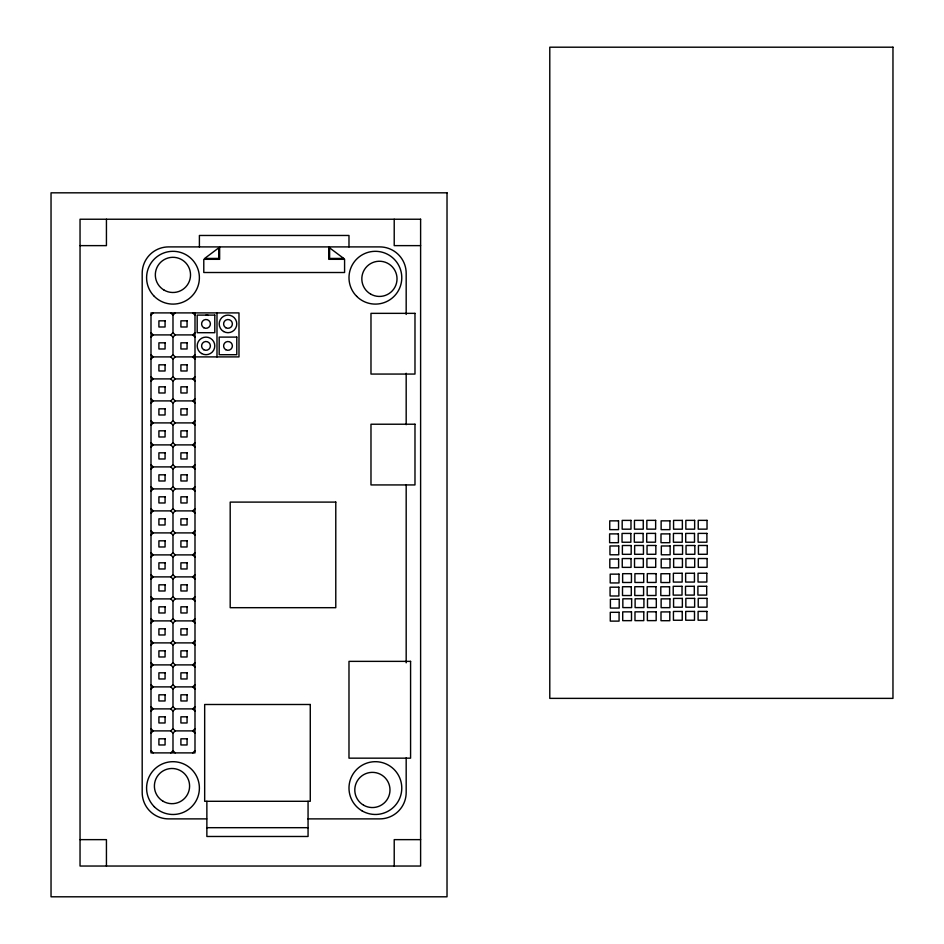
<?xml version="1.0" encoding="UTF-8"?>
<svg xmlns="http://www.w3.org/2000/svg" width="944" height="944" viewBox="0 0 944 944"><rect width="100%" height="100%" fill="white"/><g stroke="black" fill="none" stroke-linecap="round" stroke-linejoin="round"><path stroke-width="1.42" d="M150.993 315.107L153.188 312.901M150.993 337.102L153.188 334.908L170.793 334.908L172.988 332.701L172.988 315.107L175.195 312.901M150.993 359.109L153.188 356.903L170.793 356.903L172.988 359.109L172.988 376.703L170.793 378.898L153.188 378.898L150.993 376.703M170.793 356.903L172.988 354.708L172.988 337.102L175.195 334.908L192.788 334.908L194.995 332.701M150.993 381.105L153.188 378.898M172.988 359.109L175.195 356.903L192.788 356.903L194.995 354.708M150.993 403.1L153.188 400.905L170.793 400.905L172.988 403.1L172.988 420.705L170.793 422.9L153.188 422.9L150.993 420.705M170.793 400.905L172.988 398.698L172.988 381.105L175.195 378.898L192.788 378.898L194.995 376.703M150.993 425.107L153.188 422.9M172.988 403.1L175.195 400.905L192.788 400.905L194.995 398.698M150.993 447.102L153.188 444.895L170.793 444.895L172.988 442.701L172.988 425.107L175.195 422.9L192.788 422.9L194.995 420.705M150.993 469.097L153.188 466.902L170.793 466.902L172.988 464.696L172.988 447.102L175.195 444.895L192.788 444.895L194.995 442.701M150.993 491.104L153.188 488.898L170.793 488.898L172.988 486.703L172.988 469.097L175.195 466.902L192.788 466.902L194.995 464.696M150.993 513.099L153.188 510.893L170.793 510.893L172.988 508.698L172.988 491.104L175.195 488.898L192.788 488.898L194.995 486.703M150.993 535.095L153.188 532.9L170.793 532.9L172.988 535.095L172.988 552.7L170.793 554.895L153.188 554.895L150.993 557.09M170.793 532.9L172.988 530.693L172.988 513.099L175.195 510.893L192.788 510.893L194.995 508.698M172.988 535.095L175.195 532.9L192.788 532.9L194.995 530.693M150.993 579.097L153.188 576.89L170.793 576.89L172.988 574.695L172.988 557.09L175.195 554.895L192.788 554.895L194.995 552.7M150.993 601.092L153.188 598.897L170.793 598.897L172.988 601.092L172.988 618.698L170.793 620.892L153.188 620.892L150.993 623.087M170.793 598.897L172.988 596.691L172.988 579.097L175.195 576.89L192.788 576.89L194.995 574.695M172.988 601.092L175.195 598.897L192.788 598.897L194.995 596.691M150.993 645.094L153.188 642.888L170.793 642.888L172.988 640.693L172.988 623.087L175.195 620.892L192.788 620.892L194.995 618.698M150.993 667.089L153.188 664.895L170.793 664.895L172.988 662.688L172.988 645.094L175.195 642.888L192.788 642.888L194.995 640.693M150.993 689.085L153.188 686.89L170.793 686.89L172.988 684.695L172.988 667.089L175.195 664.895L192.788 664.895L194.995 662.688M150.993 711.092L153.188 708.885L170.793 708.885L172.988 706.69L172.988 689.085L175.195 686.89L192.788 686.89L194.995 684.695M150.993 733.087L153.188 730.892L170.793 730.892L172.988 728.685L172.988 711.092L170.793 708.885M172.988 711.092L175.195 708.885L192.788 708.885L194.995 711.092M192.788 708.885L194.995 706.69M170.793 752.887L172.988 750.692L172.988 733.087L175.195 730.892L192.788 730.892L194.995 728.685M192.788 752.887L194.995 750.692M80.039 245.629L106.436 245.629L106.436 219.232M420.611 245.629L394.214 245.629L394.214 219.232M194.995 356.903L238.985 356.903L238.985 312.901L150.993 312.901L150.993 752.887L194.995 752.887L194.995 312.901M206.724 818.885L168.587 818.885A26.397 26.397 0 0 1 142.19 792.488L142.19 273.312A26.397 26.397 0 0 1 168.587 246.903L379.783 246.903A26.397 26.397 0 0 1 406.18 273.312L406.18 314.458M307.921 818.885L379.783 818.885A26.397 26.397 0 0 0 406.18 792.488L406.18 757.926M206.866 827.687L308.063 827.687M80.039 839.641L106.436 839.641L106.436 866.037M420.611 839.641L394.214 839.641L394.214 866.037M205.993 315.107L208.27 315.402M192.788 312.901L194.995 315.107M170.793 312.901L172.988 315.107M192.788 334.908L194.995 337.102M172.988 332.701L175.195 334.908M170.793 334.908L172.988 337.102M192.788 356.903L194.995 359.109M150.993 332.701L153.188 334.908M172.988 354.708L175.195 356.903M192.788 378.898L194.995 381.105M150.993 354.708L153.188 356.903M172.988 376.703L175.195 378.898M170.793 378.898L172.988 381.105M192.788 400.905L194.995 403.1M172.988 398.698L175.195 400.905M192.788 422.9L194.995 425.107M150.993 398.698L153.188 400.905M172.988 420.705L175.195 422.9M170.793 422.9L172.988 425.107M192.788 444.895L194.995 447.102M172.988 442.701L175.195 444.895M170.793 444.895L172.988 447.102M192.788 466.902L194.995 469.097M150.993 442.701L153.188 444.895M172.988 464.696L175.195 466.902M170.793 466.902L172.988 469.097M192.788 488.898L194.995 491.104M150.993 464.696L153.188 466.902M172.988 486.703L175.195 488.898M170.793 488.898L172.988 491.104M192.788 510.893L194.995 513.099M150.993 486.703L153.188 488.898M172.988 508.698L175.195 510.893M170.793 510.893L172.988 513.099M192.788 532.9L194.995 535.095M150.993 508.698L153.188 510.893M172.988 530.693L175.195 532.9M192.788 554.895L194.995 557.09M150.993 530.693L153.188 532.9M172.988 552.7L175.195 554.895M170.793 554.895L172.988 557.09M192.788 576.89L194.995 579.097M150.993 552.7L153.188 554.895M172.988 574.695L175.195 576.89M170.793 576.89L172.988 579.097M192.788 598.897L194.995 601.092M150.993 574.695L153.188 576.89M172.988 596.691L175.195 598.897M192.788 620.892L194.995 623.087M150.993 596.691L153.188 598.897M172.988 618.698L175.195 620.892M170.793 620.892L172.988 623.087M192.788 642.888L194.995 645.094M150.993 618.698L153.188 620.892M172.988 640.693L175.195 642.888M170.793 642.888L172.988 645.094M192.788 664.895L194.995 667.089M150.993 640.693L153.188 642.888M172.988 662.688L175.195 664.895M170.793 664.895L172.988 667.089M192.788 686.89L194.995 689.085M150.993 662.688L153.188 664.895M172.988 684.695L175.195 686.89M170.793 686.89L172.988 689.085M150.993 684.695L153.188 686.89M172.988 706.69L175.195 708.885M192.788 730.892L194.995 733.087M150.993 706.69L153.188 708.885M172.988 728.685L175.195 730.892M170.793 730.892L172.988 733.087M150.993 728.685L153.188 730.892M172.988 750.692L175.195 752.887M150.993 750.692L153.188 752.887M406.18 373.258L406.18 424.706M406.18 484.968L406.18 662.818M348.985 246.903L348.985 235.469L199.396 235.469L199.396 246.903M328.748 246.998L328.748 259.317L344.584 259.317L344.584 272.509L203.786 272.509L203.786 259.317L219.633 259.317L219.633 246.998M308.063 801.291L308.063 836.478L206.866 836.478L206.866 801.291M216.99 312.901L216.99 356.903M218.748 247.871L204.671 258.432L218.748 258.432L218.748 247.871M892.965 47.2L549.786 47.2L549.786 698.371L892.965 698.371L892.965 47.2M447.019 192.824L51.035 192.824L51.035 896.8L447.019 896.8L447.019 192.824M420.611 219.232L80.039 219.232L80.039 866.037L420.611 866.037L420.611 219.232M343.71 258.432L329.621 258.432L329.621 247.871L343.71 258.432M414.982 313.349L370.98 313.349L370.98 374.06L414.982 374.06L414.982 313.349M214.795 315.107L197.19 315.107L197.19 332.701L214.795 332.701L214.795 315.107M165.07 320.83L158.911 320.83L158.911 326.99L165.07 326.99L165.07 320.83M187.065 320.83L180.906 320.83L180.906 326.99L187.065 326.99L187.065 320.83M236.791 337.102L219.185 337.102L219.185 354.708L236.791 354.708L236.791 337.102M165.07 342.825L158.911 342.825L158.911 348.985L165.07 348.985L165.07 342.825M187.065 342.825L180.906 342.825L180.906 348.985L187.065 348.985L187.065 342.825M165.07 364.821L158.911 364.821L158.911 370.98L165.07 370.98L165.07 364.821M187.065 364.821L180.906 364.821L180.906 370.98L187.065 370.98L187.065 364.821M165.07 386.828L158.911 386.828L158.911 392.987L165.07 392.987L165.07 386.828M187.065 386.828L180.906 386.828L180.906 392.987L187.065 392.987L187.065 386.828M165.07 408.823L158.911 408.823L158.911 414.982L165.07 414.982L165.07 408.823M187.065 408.823L180.906 408.823L180.906 414.982L187.065 414.982L187.065 408.823M414.982 424.222L370.98 424.222L370.98 484.933L414.982 484.933L414.982 424.222M165.07 430.818L158.911 430.818L158.911 436.978L165.07 436.978L165.07 430.818M187.065 430.818L180.906 430.818L180.906 436.978L187.065 436.978L187.065 430.818M165.07 452.825L158.911 452.825L158.911 458.985L165.07 458.985L165.07 452.825M187.065 452.825L180.906 452.825L180.906 458.985L187.065 458.985L187.065 452.825M165.07 474.82L158.911 474.82L158.911 480.98L165.07 480.98L165.07 474.82M187.065 474.82L180.906 474.82L180.906 480.98L187.065 480.98L187.065 474.82M165.07 496.815L158.911 496.815L158.911 502.975L165.07 502.975L165.07 496.815M187.065 496.815L180.906 496.815L180.906 502.975L187.065 502.975L187.065 496.815M335.781 502.102L230.194 502.102L230.194 607.688L335.781 607.688L335.781 502.102M165.07 518.822L158.911 518.822L158.911 524.982L165.07 524.982L165.07 518.822M187.065 518.822L180.906 518.822L180.906 524.982L187.065 524.982L187.065 518.822M630.981 520.392L622.179 520.392L622.179 529.183L630.981 529.183L630.981 520.392M643.253 520.368L634.451 520.368L634.451 529.171L643.253 529.171L643.253 520.368M655.643 520.356L646.841 520.356L646.841 529.147L655.643 529.147L655.643 520.356M682.359 520.392L673.568 520.392L673.568 529.183L682.359 529.183L682.359 520.392M694.642 520.368L685.84 520.368L685.84 529.171L694.642 529.171L694.642 520.368M707.032 520.356L698.23 520.356L698.23 529.147L707.032 529.147L707.032 520.356M618.544 520.852L609.741 520.852L609.741 529.643L618.544 529.643L618.544 520.852M669.933 520.852L661.13 520.852L661.13 529.643L669.933 529.643L669.933 520.852M643.124 533.419L634.321 533.419L634.321 542.222L643.124 542.222L643.124 533.419M655.514 533.395L646.711 533.395L646.711 542.198L655.514 542.198L655.514 533.395M694.501 533.419L685.71 533.419L685.71 542.222L694.501 542.222L694.501 533.419M706.903 533.395L698.1 533.395L698.1 542.198L706.903 542.198L706.903 533.395M630.852 533.431L622.049 533.431L622.049 542.234L630.852 542.234L630.852 533.431M682.229 533.431L673.438 533.431L673.438 542.234L682.229 542.234L682.229 533.431M618.414 533.891L609.612 533.891L609.612 542.694L618.414 542.694L618.414 533.891M669.803 533.891L661.001 533.891L661.001 542.694L669.803 542.694L669.803 533.891M165.07 540.818L158.911 540.818L158.911 546.977L165.07 546.977L165.07 540.818M187.065 540.818L180.906 540.818L180.906 546.977L187.065 546.977L187.065 540.818M631.182 545.514L622.379 545.514L622.379 554.317L631.182 554.317L631.182 545.514M643.454 545.502L634.651 545.502L634.651 554.293L643.454 554.293L643.454 545.502M655.844 545.479L647.041 545.479L647.041 554.281L655.844 554.281L655.844 545.479M682.559 545.514L673.768 545.514L673.768 554.317L682.559 554.317L682.559 545.514M694.843 545.502L686.04 545.502L686.04 554.293L694.843 554.293L694.843 545.502M707.233 545.479L698.43 545.479L698.43 554.281L707.233 554.281L707.233 545.479M618.745 545.974L609.954 545.974L609.954 554.777L618.745 554.777L618.745 545.974M670.134 545.974L661.331 545.974L661.331 554.777L670.134 554.777L670.134 545.974M631.052 558.565L622.249 558.565L622.249 567.368L631.052 567.368L631.052 558.565M643.324 558.541L634.521 558.541L634.521 567.344L643.324 567.344L643.324 558.541M655.714 558.529L646.911 558.529L646.911 567.332L655.714 567.332L655.714 558.529M682.429 558.565L673.638 558.565L673.638 567.368L682.429 567.368L682.429 558.565M694.701 558.541L685.91 558.541L685.91 567.344L694.701 567.344L694.701 558.541M707.103 558.529L698.3 558.529L698.3 567.332L707.103 567.332L707.103 558.529M618.615 559.025L609.812 559.025L609.812 567.816L618.615 567.816L618.615 559.025M670.004 559.025L661.201 559.025L661.201 567.816L670.004 567.816L670.004 559.025M165.07 562.813L158.911 562.813L158.911 568.972L165.07 568.972L165.07 562.813M187.065 562.813L180.906 562.813L180.906 568.972L187.065 568.972L187.065 562.813M682.158 573.268L673.367 573.268L673.367 582.07L682.158 582.07L682.158 573.268M694.442 573.256L685.639 573.256L685.639 582.059L694.442 582.059L694.442 573.256M706.832 573.232L698.029 573.232L698.029 582.035L706.832 582.035L706.832 573.232M631.442 573.681L622.639 573.681L622.639 582.483L631.442 582.483L631.442 573.681M643.714 573.669L634.911 573.669L634.911 582.46L643.714 582.46L643.714 573.669M656.104 573.645L647.301 573.645L647.301 582.448L656.104 582.448L656.104 573.645M669.733 573.728L660.93 573.728L660.93 582.531L669.733 582.531L669.733 573.728M619.004 574.141L610.202 574.141L610.202 582.944L619.004 582.944L619.004 574.141M165.07 584.82L158.911 584.82L158.911 590.979L165.07 590.979L165.07 584.82M187.065 584.82L180.906 584.82L180.906 590.979L187.065 590.979L187.065 584.82M682.028 586.318L673.225 586.318L673.225 595.121L682.028 595.121L682.028 586.318M694.3 586.307L685.509 586.307L685.509 595.098L694.3 595.098L694.3 586.307M706.69 586.283L697.899 586.283L697.899 595.086L706.69 595.086L706.69 586.283M643.584 586.708L634.781 586.708L634.781 595.511L643.584 595.511L643.584 586.708M655.974 586.696L647.171 586.696L647.171 595.499L655.974 595.499L655.974 586.696M631.3 586.731L622.509 586.731L622.509 595.534L631.3 595.534L631.3 586.731M669.591 586.779L660.8 586.779L660.8 595.581L669.591 595.581L669.591 586.779M618.875 587.192L610.072 587.192L610.072 595.994L618.875 595.994L618.875 587.192M682.359 598.402L673.568 598.402L673.568 607.204L682.359 607.204L682.359 598.402M694.642 598.378L685.84 598.378L685.84 607.181L694.642 607.181L694.642 598.378M707.032 598.366L698.23 598.366L698.23 607.169L707.032 607.169L707.032 598.366M631.642 598.803L622.839 598.803L622.839 607.606L631.642 607.606L631.642 598.803M643.914 598.791L635.111 598.791L635.111 607.594L643.914 607.594L643.914 598.791M656.304 598.767L647.501 598.767L647.501 607.57L656.304 607.57L656.304 598.767M669.933 598.862L661.13 598.862L661.13 607.653L669.933 607.653L669.933 598.862M619.205 599.263L610.402 599.263L610.402 608.066L619.205 608.066L619.205 599.263M165.07 606.815L158.911 606.815L158.911 612.975L165.07 612.975L165.07 606.815M187.065 606.815L180.906 606.815L180.906 612.975L187.065 612.975L187.065 606.815M682.229 611.452L673.438 611.452L673.438 620.243L682.229 620.243L682.229 611.452M694.501 611.429L685.71 611.429L685.71 620.232L694.501 620.232L694.501 611.429M706.903 611.417L698.1 611.417L698.1 620.208L706.903 620.208L706.903 611.417M631.501 611.854L622.71 611.854L622.71 620.656L631.501 620.656L631.501 611.854M643.784 611.842L634.982 611.842L634.982 620.633L643.784 620.633L643.784 611.842M656.174 611.818L647.372 611.818L647.372 620.621L656.174 620.621L656.174 611.818M669.803 611.913L661.001 611.913L661.001 620.704L669.803 620.704L669.803 611.913M619.075 612.314L610.272 612.314L610.272 621.117L619.075 621.117L619.075 612.314M165.07 628.81L158.911 628.81L158.911 634.97L165.07 634.97L165.07 628.81M187.065 628.81L180.906 628.81L180.906 634.97L187.065 634.97L187.065 628.81M165.07 650.817L158.911 650.817L158.911 656.977L165.07 656.977L165.07 650.817M187.065 650.817L180.906 650.817L180.906 656.977L187.065 656.977L187.065 650.817M410.581 661.366L348.985 661.366L348.985 758.162L410.581 758.162L410.581 661.366M165.07 672.812L158.911 672.812L158.911 678.972L165.07 678.972L165.07 672.812M187.065 672.812L180.906 672.812L180.906 678.972L187.065 678.972L187.065 672.812M165.07 694.808L158.911 694.808L158.911 700.967L165.07 700.967L165.07 694.808M187.065 694.808L180.906 694.808L180.906 700.967L187.065 700.967L187.065 694.808M310.269 704.495L204.671 704.495L204.671 801.291L310.269 801.291L310.269 704.495M165.07 716.815L158.911 716.815L158.911 722.974L165.07 722.974L165.07 716.815M187.065 716.815L180.906 716.815L180.906 722.974L187.065 722.974L187.065 716.815M165.07 738.81L158.911 738.81L158.911 744.969L165.07 744.969L165.07 738.81M187.065 738.81L180.906 738.81L180.906 744.969L187.065 744.969L187.065 738.81M370.626 294.08A17.594 17.594 0 0 0 397.023 278.846A17.594 17.594 0 0 0 370.626 263.6A17.594 17.594 0 0 0 370.626 294.08M164.126 290.138A17.594 17.594 0 0 0 190.523 274.905A17.594 17.594 0 0 0 164.126 259.659A17.594 17.594 0 0 0 164.126 290.138M363.593 805.197A17.594 17.594 0 0 0 389.99 789.951A17.594 17.594 0 0 0 363.593 774.717A17.594 17.594 0 0 0 363.593 805.197M163.194 801.326A17.594 17.594 0 0 0 189.591 786.092A17.594 17.594 0 0 0 163.194 770.847A17.594 17.594 0 0 0 163.194 801.326M362.189 810.943A26.397 26.397 0 0 0 401.778 788.087A26.397 26.397 0 0 0 362.189 765.218A26.397 26.397 0 0 0 362.189 810.943M154.32 296.369A26.397 26.397 0 0 0 198.488 284.545A26.397 26.397 0 0 0 166.156 252.213A26.397 26.397 0 0 0 154.32 296.369M356.714 296.369A26.397 26.397 0 0 0 400.881 284.545A26.397 26.397 0 0 0 368.549 252.213A26.397 26.397 0 0 0 356.714 296.369M223.586 331.521A8.803 8.803 0 0 0 236.791 323.91A8.803 8.803 0 0 0 223.586 316.287A8.803 8.803 0 0 0 223.586 331.521M225.793 327.721A4.401 4.401 0 0 0 232.389 323.91A4.401 4.401 0 0 0 225.793 320.099A4.401 4.401 0 0 0 225.793 327.721M154.32 806.754A26.397 26.397 0 0 0 198.488 794.919A26.397 26.397 0 0 0 166.156 762.587A26.397 26.397 0 0 0 154.32 806.754M225.793 349.717A4.401 4.401 0 0 0 232.389 345.905A4.401 4.401 0 0 0 225.793 342.094A4.401 4.401 0 0 0 225.793 349.717M201.591 353.528A8.803 8.803 0 0 0 214.795 345.905A8.803 8.803 0 0 0 201.591 338.282A8.803 8.803 0 0 0 201.591 353.528M203.786 349.717A4.401 4.401 0 0 0 210.394 345.905A4.401 4.401 0 0 0 203.786 342.094A4.401 4.401 0 0 0 203.786 349.717M203.786 327.721A4.401 4.401 0 0 0 210.394 323.91A4.401 4.401 0 0 0 203.786 320.099A4.401 4.401 0 0 0 203.786 327.721"/></g></svg>
